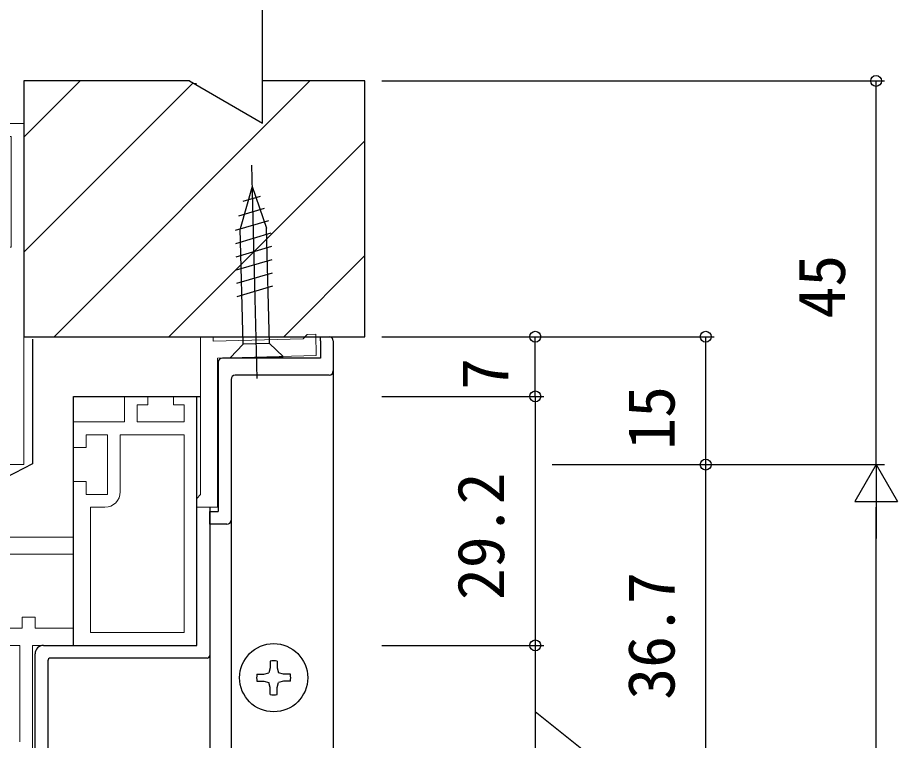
# Model space of a CAD drawing. Units: millimetres, scale not verified. Extents: x -437 to 438, y -331 to 329.
# Drawn here: x -230.3 to -127.1, y 123.2 to 207.9 of the extents above; entities that cross this region are included whole.
import ezdxf
from ezdxf.enums import TextEntityAlignment as Align

# ---------------------------------------------------------------- set-up
doc = ezdxf.new("R2010")
doc.units = ezdxf.units.MM
doc.header["$LTSCALE"] = 2
doc.layers.add('0-2_YKK_11', color=7, linetype='Continuous', lineweight=18)
for name, color, linetype in [('0-5_YKK_13', 4, 'Continuous'), ('0-7_YKK_D', 6, 'Continuous'), ('0-9_YSS_K', 3, 'Continuous'), ('0-A_YSS_KE', 3, 'Continuous')]:
    doc.layers.add(name, color=color, linetype=linetype)
doc.styles.add('ＭＳ ゴシック', font='')
doc.styles.get('ＭＳ ゴシック').set_extended_font_data('MS Gothic')

msp = doc.modelspace()

# ---------------------------------------------------------------- linework, layer by layer
at = {"layer": '0-2_YKK_11', "color": 4}
msp.add_lwpolyline([(-246.1, 181), (-231.1, 181), (-231.1, 194), (-237.6, 194), (-237.6, 195.5), (-229.6, 195.5), (-229.6, 155.5), (-237.6, 155.5), (-237.6, 157.4)], dxfattribs=at)
at = {"layer": '0-2_YKK_11', "color": 211}
msp.add_lwpolyline([(-208.9, 151.997), (-208.9, 170.497), (-207.4, 170.497), (-207.4, 169.985), (-196.851, 170.258), (-196.364, 170.771), (-195.364, 170.797), (-195.3, 168.297), (-206.9, 167.997), (-206.9, 150.497), (-209.3, 150.497), (-209.3, 151.507)], close=True, dxfattribs=at)
for points in [[(-242.3, 147), (-223.8, 147), (-223.8, 153.5), (-222.3, 153.5), (-222.3, 152), (-219.8, 152), (-219.8, 159), (-222.3, 159), (-222.3, 157.5), (-223.8, 157.5), (-223.8, 160.5), (-217.8, 160.5), (-217.8, 163.5)], [(-209.3, 163.5), (-209.3, 134.3), (-228.6, 134.3), (-228.6, 121.3)], [(-217.8, 163.5), (-215.05, 163.5), (-215.05, 162.5), (-216.3, 162.5), (-216.3, 160.5), (-210.8, 160.5), (-210.8, 162.5), (-212.05, 162.5), (-212.05, 163.5), (-209.3, 163.5)], [(-210.8, 159), (-210.8, 135.8), (-221.8, 135.8), (-221.8, 150.5), (-220.1, 150.5)], [(-218.3, 152.3), (-218.3, 159), (-210.8, 159)], [(-236.187, 136.3), (-229.8, 136.3), (-229.8, 137.6), (-228.3, 137.6), (-228.3, 136.3), (-223.8, 136.3), (-223.8, 145), (-238.199, 145)], [(-230.1, 123), (-230.1, 134.3), (-242.3, 134.3)]]:
    msp.add_lwpolyline(points, dxfattribs=at)
msp.add_arc((-220.1, 152.3), 1.8, 270.00001, 359.99999, dxfattribs=at)
at = {"layer": '0-5_YKK_13'}
for p, q in [((-202.233, 165.617), (-202.879, 190.609)), ((-202.814, 188.11), (-204.237, 183.155)), ((-202.814, 188.11), (-201.138, 183.235)), ((-202.814, 188.11), (-201.138, 183.235)), ((-203.882, 186.385), (-201.847, 186.987)), ((-204.373, 184.676), (-201.358, 185.567)), ((-204.783, 182.99), (-200.87, 184.148)), ((-203.887, 169.626), (-204.237, 183.155)), ((-200.788, 169.706), (-201.138, 183.235)), ((-204.743, 181.438), (-200.573, 182.671)), ((-204.702, 179.885), (-200.533, 181.119)), ((-204.662, 178.333), (-200.493, 179.566)), ((-204.622, 176.78), (-200.453, 178.014)), ((-204.582, 175.228), (-200.413, 176.462)), ((-194.8, 170.5), (-193.8, 170.5)), ((-194.8, 170), (-194.8, 170.5)), ((-205.396, 168.036), (-203.887, 169.626)), ((-194.8, 170), (-194.8, 168)), ((-193.3, 170), (-193.3, 166.5)), ((-206.8, 167.5), (-206.8, 150)), ((-194.8, 168), (-206.3, 168)), ((-205.3, 165.5), (-205.3, 149)), ((-193.8, 166), (-204.8, 166)), ((-223.8, 163.5), (-208.9, 163.5)), ((-223.8, 162.5), (-223.8, 163.5)), ((-223.8, 134.3), (-223.8, 162.5)), ((-207.8, 150.497), (-207.8, 133.1)), ((-207.8, 149), (-207.8, 150)), ((-207.8, 150), (-206.8, 150)), ((-205.3, 149), (-205.3, 103.999)), ((-207.8, 148.499), (-207.8, 103.999)), ((-228.3, 120), (-228.3, 133.3)), ((-208.1, 132.8), (-226.5, 132.8)), ((-207.8, 133.1), (-207.8, 130.3)), ((-200.7, 132.459), (-200.7, 131.645)), ((-200.7, 131.645), (-200.857, 131.057)), ((-207.8, 130.3), (-207.8, 119.3)), ((-202.259, 130.1), (-201.445, 130.1)), ((-201.445, 130.1), (-200.857, 129.942)), ((-199.154, 130.9), (-199.742, 131.057)), ((-198.34, 130.9), (-199.154, 130.9)), ((-200.7, 129.354), (-200.857, 129.942)), ((-200.7, 128.54), (-200.7, 129.354)), ((-199.9, 129.354), (-199.742, 129.942)), ((-199.9, 128.54), (-199.9, 129.354))]:
    msp.add_line(p, q, dxfattribs=at)
for points in [[(-228.6, 170.2), (-228.6, 155.603), (-241.298, 149.006), (-241.298, 147)], [(-205.396, 168.036), (-199.198, 168.196), (-200.788, 169.706), (-203.887, 169.626)], [(-193.3, 166.499), (-193.3, 163.499), (-193.3, 104.499)], [(-227.3, 134.3), (-209.3, 134.3), (-209.3, 163.5)], [(-205.8, 148.5), (-207.8, 148.5), (-207.8, 149)], [(-226.8, 132.5), (-226.8, 120), (-226.8, 119.3)], [(-199.9, 132.459), (-199.9, 131.645), (-199.742, 131.057)], [(-202.259, 130.9), (-201.445, 130.9), (-200.857, 131.057)], [(-198.34, 130.1), (-199.154, 130.1), (-199.742, 129.942)]]:
    msp.add_lwpolyline(points, dxfattribs=at)
msp.add_circle((-200.3, 130.5), 4, dxfattribs=at)
for centre, radius, start, end in [((-193.8, 170), 0.5, 0, 90), ((-206.3, 167.5), 0.5, 90, 180), ((-193.8, 166.5), 0.5, 270, 0), ((-204.8, 165.5), 0.5, 90, 180), ((-205.8, 149), 0.5, 270, 0), ((-227.3, 133.3), 1, 90, 180), ((-226.5, 132.5), 0.3, 90, 180), ((-208.1, 133.1), 0.3, 270, 360), ((-200.3, 130.5), 2, 78.46304, 101.53696), ((-200.3, 130.5), 2, 168.46304, 191.53696), ((-200.3, 130.5), 2, 348.46304, 11.53696), ((-200.3, 130.5), 2, 258.46304, 281.53696)]:
    msp.add_arc(centre, radius, start, end, dxfattribs=at)
at = {"layer": '0-7_YKK_D'}
for p, q in [((-187.602, 200.5), (-128.6, 200.5)), ((-129.6, 155.5), (-129.6, 200.5)), ((-187.602, 170.5), (-168.6, 170.5)), ((-187.602, 170.5), (-148.6, 170.5)), ((-169.6, 163.5), (-169.6, 170.5)), ((-149.6, 155.5), (-149.6, 170.5)), ((-187.602, 163.5), (-168.6, 163.5)), ((-187.602, 163.5), (-168.6, 163.5)), ((-169.6, 163.5), (-169.6, 134.3)), ((-167.6, 155.5), (-148.6, 155.5)), ((-167.6, 155.5), (-128.6, 155.5)), ((-167.6, 155.5), (-148.6, 155.5)), ((-167.6, 155.5), (-128.6, 155.5)), ((-149.6, 118.8), (-149.6, 155.5)), ((-129.6, 155.5), (-132.1, 151.17)), ((-129.6, 155.5), (-127.1, 151.17)), ((-129.6, 155.5), (-129.6, 146.84)), ((-132.1, 151.17), (-127.1, 151.17)), ((-129.6, -179.803), (-129.6, 150.5)), ((-187.602, 134.3), (-168.6, 134.3)), ((-187.602, 134.3), (-168.6, 134.3)), ((-169.6, 134.3), (-169.6, 118.8))]:
    msp.add_line(p, q, dxfattribs=at)
msp.add_lwpolyline([(-169.6, 126.55), (-151.6, 112.14), (-151.6, 91.265)], dxfattribs=at)
for centre in [(-129.6, 200.5), (-169.6, 170.5), (-149.6, 170.5), (-169.6, 163.5), (-169.6, 163.5), (-149.6, 155.5), (-149.6, 155.5), (-169.6, 134.3), (-169.6, 134.3)]:
    msp.add_circle(centre, 0.637, dxfattribs=at)
at = {"layer": '0-9_YSS_K'}
for p, q in [((-229.6, 193.907), (-223.007, 200.5)), ((-226.066, 170.5), (-196.066, 200.5)), ((-229.6, 180.437), (-209.778, 200.259)), ((-209.602, 200.2), (-209.352, 200.2)), ((-212.596, 170.5), (-189.6, 193.496)), ((-199.125, 170.5), (-189.6, 180.025))]:
    msp.add_line(p, q, dxfattribs=at)
at = {"layer": '0-A_YSS_KE'}
for p, q in [((-201.6, 195.537), (-201.6, 243.8)), ((-210.195, 200.5), (-229.6, 200.5)), ((-229.6, 200.5), (-229.6, 170.5)), ((-210.195, 200.5), (-201.6, 195.537)), ((-189.6, 200.5), (-201.6, 200.5)), ((-189.6, 170.5), (-189.6, 200.5)), ((-229.6, 170.5), (-189.6, 170.5))]:
    msp.add_line(p, q, dxfattribs=at)

# ---------------------------------------------------------------- texts
at = {"layer": '0-7_YKK_D', "style": 'ＭＳ ゴシック'}
for s, p in [('45', (-131.6, 172.631)), ('7', (-171.1, 164.251)), ('15', (-151.6, 157.247)), ('29.2', (-171.6, 139.61)), ('36.7', (-151.6, 127.924))]:
    msp.add_text(s, height=5.499, rotation=90, dxfattribs=at).set_placement(p, align=Align.BOTTOM_LEFT)

doc.saveas('drawing.dxf')
